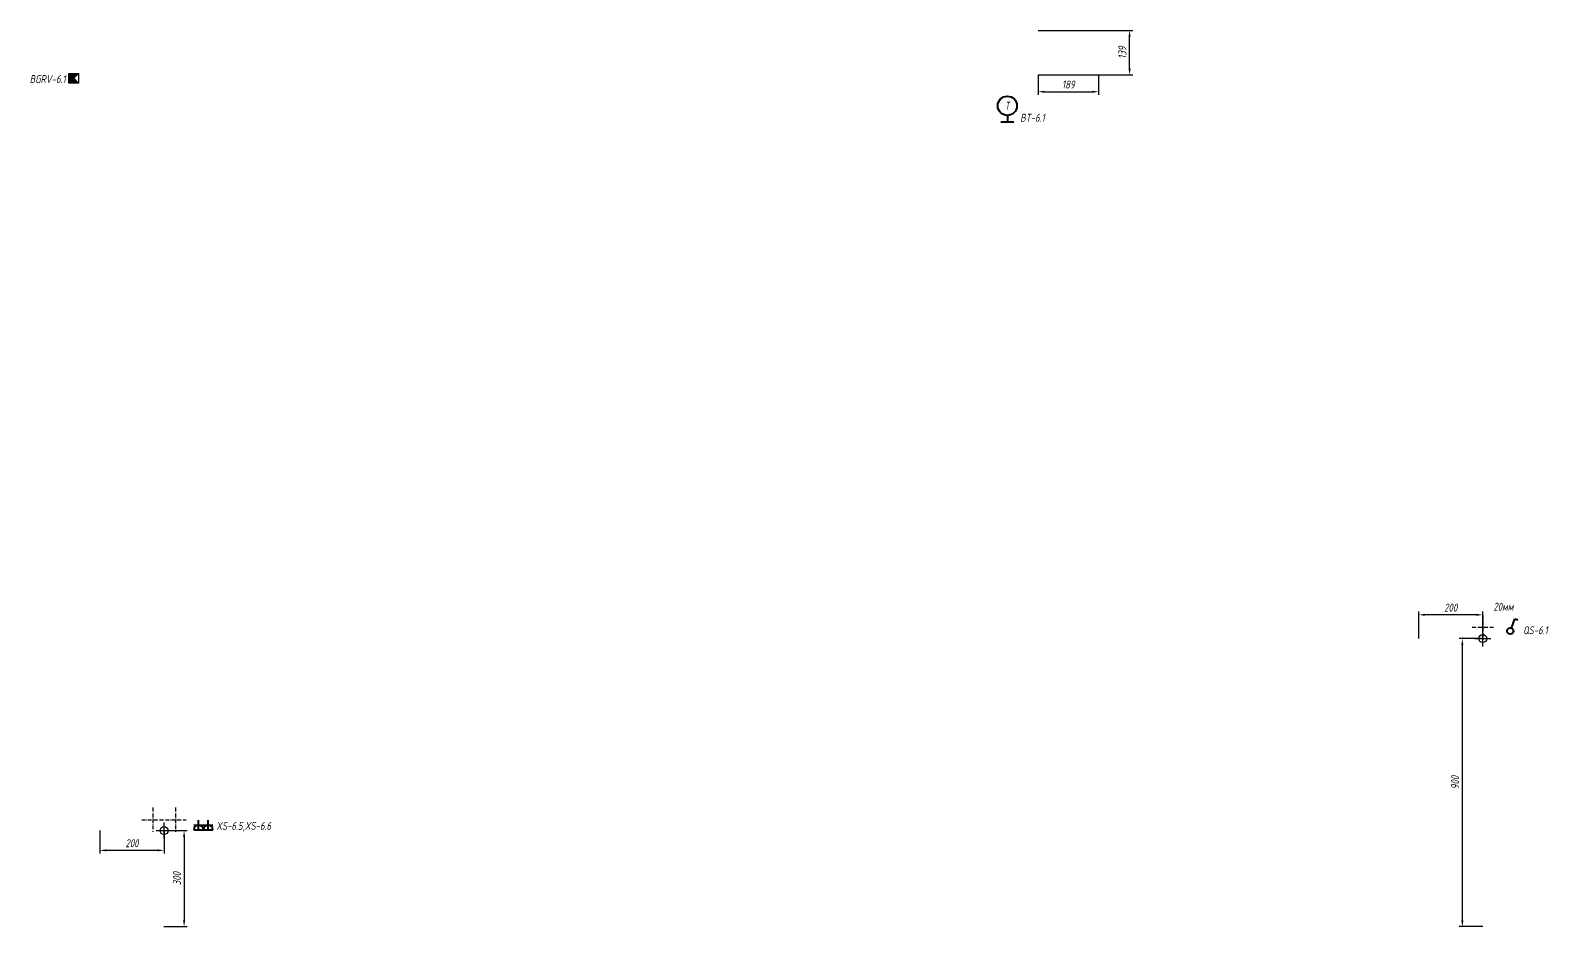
# Model space of a CAD drawing. Header units: millimetres. Extents: x -14867 to 18281, y -44534 to -39091.
# Drawn here: x -5425 to -681, y -44400 to -41600 of the extents above; entities that cross this region are included whole.
import ezdxf
from ezdxf.enums import TextEntityAlignment as Align

# ---------------------------------------------------------------- set-up
doc = ezdxf.new("R2010")
doc.units = ezdxf.units.MM
doc.header["$PDMODE"] = 34
doc.header["$PDSIZE"] = 25
doc.linetypes.add('ACAD_ISO10W100', pattern=[18.5, 12, -3, 0.5, -3])
doc.layers.add('02 ЭОМ и СС', color=7, linetype='Continuous')
doc.layers.add('11 Привязка размеры', color=7, linetype='Continuous')
doc.styles.get("Standard").update_dxf_attribs({"font": 'Ubuntu-R.ttf'})
doc.styles.add('ГОСТ-ISOCPEUR', font='isocpeui.ttf', dxfattribs={"width": 0.8})
doc.dimstyles.new('ISO-25', dxfattribs={"dimtxt": 2.5, "dimasz": 2.5, "dimexe": 1.25, "dimexo": 0.625, "dimtad": 1, "dimtxsty": 'Standard', "dimcen": 2.5, "dimadec": 0, "dimazin": 0, "dimtfac": 1, "dimtmove": 0, "dimatfit": 3, "dimfxl": 1, "dimarcsym": 0})

# ---------------------------------------------------------------- blocks, each defined once
blk = doc.blocks.new('розетка скрытая трехполюсная')
at = {"color": 0, "lineweight": -2}
for p, q in [((-1.5, 1.5), (1.5, 1.5)), ((-1.5, 0), (1.5, 0)), ((0, 0), (0, 3))]:
    blk.add_line(p, q, dxfattribs=at)
blk.add_arc((0, 0), 1.5, 0, 180, dxfattribs=at)
blk = doc.blocks.new('*D870')
at = {"layer": '11 Привязка размеры', "color": 0, "lineweight": -2}
for p, q in [((-5007.9, -44099.7), (-4934.2, -44099.7)), ((-4944.2, -44119.7), (-4944.2, -44379.7)), ((-5007.9, -44399.7), (-4934.2, -44399.7))]:
    blk.add_line(p, q, dxfattribs=at)
at = {"layer": '11 Привязка размеры', "color": 0}
for points in [[(-4940.9, -44119.7), (-4947.6, -44119.7), (-4944.2, -44099.7)], [(-4947.6, -44379.7), (-4940.9, -44379.7), (-4944.2, -44399.7)]]:
    blk.add_solid(points, dxfattribs=at)
at = {"layer": 'Defpoints', "color": 0}
for p in [(-5007.9, -44099.7), (-5007.9, -44399.7), (-4944.2, -44399.7)]:
    blk.add_point(p, dxfattribs=at)
at = {"layer": '11 Привязка размеры', "color": 0, "insert": (-4966.7, -44249.7), "char_height": 25, "attachment_point": 5, "rotation": 90, "style": 'ГОСТ-ISOCPEUR'}
blk.add_mtext('300', dxfattribs=at)
blk = doc.blocks.new('*D871')
at = {"layer": '11 Привязка размеры', "color": 0, "lineweight": -2}
for p, q in [((-5207.2, -44099.7), (-5207.2, -44171.6)), ((-5006.9, -44099.7), (-5006.9, -44171.6)), ((-5026.9, -44161.6), (-5187.2, -44161.6))]:
    blk.add_line(p, q, dxfattribs=at)
at = {"layer": '11 Привязка размеры', "color": 0}
for points in [[(-5187.2, -44158.2), (-5187.2, -44164.9), (-5207.2, -44161.6)], [(-5026.9, -44164.9), (-5026.9, -44158.2), (-5006.9, -44161.6)]]:
    blk.add_solid(points, dxfattribs=at)
at = {"layer": 'Defpoints', "color": 0}
for p in [(-5207.2, -44099.7), (-5006.9, -44099.7), (-5207.2, -44161.6)]:
    blk.add_point(p, dxfattribs=at)
at = {"layer": '11 Привязка размеры', "color": 0, "insert": (-5107, -44139.1), "char_height": 25, "attachment_point": 5, "style": 'ГОСТ-ISOCPEUR'}
blk.add_mtext('200', dxfattribs=at)
blk = doc.blocks.new('датчик температуры')
at = {"color": 0, "lineweight": -2}
for p, q in [((-2, 0), (2, 0)), ((0, 2), (0, 0))]:
    blk.add_line(p, q, dxfattribs=at)
blk.add_circle((0, 5), 3, dxfattribs=at)
at = {"color": 0, "lineweight": -2, "style": 'ГОСТ-ISOCPEUR', "width": 0.6}
blk.add_text('T', height=2.5, rotation=360, dxfattribs=at).set_placement((-0.01, 5), align=Align.MIDDLE_CENTER)
blk = doc.blocks.new('*D876')
at = {"layer": '11 Привязка размеры', "color": 0, "lineweight": -2}
for p, q in [((-2276.4, -41599.7), (-1980.6, -41599.7)), ((-1990.6, -41718.7), (-1990.6, -41619.7)), ((-2276.4, -41738.7), (-1980.6, -41738.7))]:
    blk.add_line(p, q, dxfattribs=at)
at = {"layer": '11 Привязка размеры', "color": 0}
for points in [[(-1987.2, -41619.7), (-1993.9, -41619.7), (-1990.6, -41599.7)], [(-1993.9, -41718.7), (-1987.2, -41718.7), (-1990.6, -41738.7)]]:
    blk.add_solid(points, dxfattribs=at)
at = {"layer": 'Defpoints', "color": 0}
for p in [(-2276.4, -41599.7), (-1990.6, -41599.7), (-2276.4, -41738.7)]:
    blk.add_point(p, dxfattribs=at)
at = {"layer": '11 Привязка размеры', "color": 0, "insert": (-2013.1, -41669.2), "char_height": 25, "attachment_point": 5, "rotation": 90, "style": 'ГОСТ-ISOCPEUR'}
blk.add_mtext('139', dxfattribs=at)
blk = doc.blocks.new('*D877')
at = {"layer": '11 Привязка размеры', "color": 0, "lineweight": -2}
for p, q in [((-2276.4, -41738.7), (-2276.4, -41801.5)), ((-2087.2, -41738.7), (-2087.2, -41801.5)), ((-2256.4, -41791.5), (-2107.2, -41791.5))]:
    blk.add_line(p, q, dxfattribs=at)
at = {"layer": '11 Привязка размеры', "color": 0}
for points in [[(-2256.4, -41788.2), (-2256.4, -41794.8), (-2276.4, -41791.5)], [(-2107.2, -41794.8), (-2107.2, -41788.2), (-2087.2, -41791.5)]]:
    blk.add_solid(points, dxfattribs=at)
at = {"layer": 'Defpoints', "color": 0}
for p in [(-2276.4, -41738.7), (-2087.2, -41738.7), (-2087.2, -41791.5)]:
    blk.add_point(p, dxfattribs=at)
at = {"layer": '11 Привязка размеры', "color": 0, "insert": (-2181.8, -41769), "char_height": 25, "attachment_point": 5, "style": 'ГОСТ-ISOCPEUR'}
blk.add_mtext('189', dxfattribs=at)
blk = doc.blocks.new('кнопка 1')
at = {"color": 0, "lineweight": -2}
for p, q in [((0.35, 0.94), (1.39, 3.78)), ((1.39, 3.78), (2.34, 3.45))]:
    blk.add_line(p, q, dxfattribs=at)
blk.add_circle((0, 0), 1, dxfattribs=at)
blk = doc.blocks.new('*D879')
at = {"layer": '11 Привязка размеры', "color": 0, "lineweight": -2}
for p, q in [((-887.2, -43499.7), (-961, -43499.7)), ((-951, -43519.7), (-951, -44379.7)), ((-887.2, -44399.7), (-961, -44399.7))]:
    blk.add_line(p, q, dxfattribs=at)
at = {"layer": '11 Привязка размеры', "color": 0}
for points in [[(-947.7, -43519.7), (-954.3, -43519.7), (-951, -43499.7)], [(-954.3, -44379.7), (-947.7, -44379.7), (-951, -44399.7)]]:
    blk.add_solid(points, dxfattribs=at)
at = {"layer": 'Defpoints', "color": 0}
for p in [(-887.2, -43499.7), (-951, -44399.7), (-887.2, -44399.7)]:
    blk.add_point(p, dxfattribs=at)
at = {"layer": '11 Привязка размеры', "color": 0, "insert": (-973.5, -43949.7), "char_height": 25, "attachment_point": 5, "rotation": 90, "style": 'ГОСТ-ISOCPEUR'}
blk.add_mtext('900', dxfattribs=at)
blk = doc.blocks.new('*D882')
at = {"layer": '11 Привязка размеры', "color": 0, "lineweight": -2}
for p, q in [((-1087.2, -43499.7), (-1087.2, -43415.6)), ((-907.2, -43425.6), (-1067.2, -43425.6)), ((-887.2, -43499.7), (-887.2, -43415.6))]:
    blk.add_line(p, q, dxfattribs=at)
at = {"layer": '11 Привязка размеры', "color": 0}
for points in [[(-1067.2, -43422.3), (-1067.2, -43428.9), (-1087.2, -43425.6)], [(-907.2, -43428.9), (-907.2, -43422.3), (-887.2, -43425.6)]]:
    blk.add_solid(points, dxfattribs=at)
at = {"layer": 'Defpoints', "color": 0}
for p in [(-1087.2, -43425.6), (-1087.2, -43499.7), (-887.2, -43499.7)]:
    blk.add_point(p, dxfattribs=at)
at = {"layer": '11 Привязка размеры', "color": 0, "insert": (-987.2, -43403.1), "char_height": 25, "attachment_point": 5, "style": 'ГОСТ-ISOCPEUR'}
blk.add_mtext('200', dxfattribs=at)
blk = doc.blocks.new('Охранный датчик')
blk.add_hatch(color=0).paths.add_polyline_path([(3, 3), (0, 3), (0, 0), (3, 0), (1.5, 1.5)])
at = {"color": 0}
for p, q in [((3, 3), (1.5, 1.5)), ((1.5, 1.5), (3, 0))]:
    blk.add_line(p, q, dxfattribs=at)
blk.add_lwpolyline([(3, 0), (0, 0), (0, 3), (3, 3)], close=True, dxfattribs=at)

msp = doc.modelspace()

# ---------------------------------------------------------------- linework, layer by layer
at = {"layer": '11 Привязка размеры', "linetype": 'ACAD_ISO10W100'}
for p, q in [((-887.2, -43427.8), (-887.2, -43503.6)), ((-887.2, -43427.8), (-887.2, -43503.6)), ((-853.2, -43465.7), (-921.2, -43465.7)), ((-853.2, -43465.7), (-921.2, -43465.7)), ((-5042.4, -44027.8), (-5042.4, -44103.6)), ((-4971.4, -44027.8), (-4971.4, -44103.6)), ((-5076.4, -44065.7), (-4937.4, -44065.7))]:
    msp.add_line(p, q, dxfattribs=at)
at = {"layer": '11 Привязка размеры', "lineweight": -2}
for p in [(-887.2, -43499.7), (-887.2, -43499.7), (-5006.9, -44099.7), (-5006.9, -44099.7)]:
    msp.add_point(p, dxfattribs=at)

# ---------------------------------------------------------------- block references
at = {"layer": '02 ЭОМ и СС', "color": 1, "lineweight": 40, "xscale": 10, "yscale": 10, "zscale": 10}
for name, p in [('Охранный датчик', (-5304.1, -41764.4)), ('розетка скрытая трехполюсная', (-4899, -44097.4)), ('розетка скрытая трехполюсная', (-4869, -44097.4))]:
    msp.add_blockref(name, p, dxfattribs=at)
at = {"layer": '02 ЭОМ и СС', "lineweight": 40, "xscale": 10, "yscale": 10, "zscale": 10}
msp.add_blockref('датчик температуры', (-2372.3, -41885.3), dxfattribs=at)
at = {"layer": '02 ЭОМ и СС', "color": 3, "lineweight": 40, "xscale": 10, "yscale": 10, "zscale": 10}
msp.add_blockref('кнопка 1', (-801.2, -43476.2), dxfattribs=at)

# ---------------------------------------------------------------- texts
at = {"layer": '02 ЭОМ и СС', "linetype": 'Continuous', "style": 'ГОСТ-ISOCPEUR', "width": 0.8}
msp.add_text('BGRV-6.1', height=25, dxfattribs=at).set_placement((-5314.1, -41764.4), align=Align.RIGHT)
for s, p in [('BT-6.1', (-2332.3, -41885.3)), ('QS-6.1', (-761.2, -43486.2)), ('XS-6.5,XS-6.6', (-4844, -44097.4))]:
    msp.add_text(s, height=25, dxfattribs=at).set_placement(p)
at = {"layer": '11 Привязка размеры', "style": 'ГОСТ-ISOCPEUR', "width": 0.8}
msp.add_text('20мм', height=25, dxfattribs=at).set_placement((-791.5, -43412.8), align=Align.RIGHT)

# ---------------------------------------------------------------- dimensions: what is measured, and where the dimension line sits
at = {"layer": '11 Привязка размеры'}
for base, p1, p2, picture, middle in [((-1990.6, -41599.7), (-2276.4, -41738.7), (-2276.4, -41599.7), '*D876', (-2013.1, -41669.2)), ((-4944.2, -44399.7), (-5007.9, -44099.7), (-5007.9, -44399.7), '*D870', (-4966.7, -44249.7))]:
    dim = msp.add_linear_dim(base=base, p1=p1, p2=p2, angle=90, dimstyle='ISO-25', override={"dimtxt": 25, "dimasz": 20, "dimexe": 10, "dimexo": 0, "dimgap": 10, "dimdec": 0, "dimtxsty": 'ГОСТ-ISOCPEUR'}, dxfattribs=at)
    dim.commit()
    dim.dimension.update_dxf_attribs({"geometry": picture, "text_midpoint": middle})
for base, p1, p2, picture, middle in [((-2087.2, -41791.5), (-2276.4, -41738.7), (-2087.2, -41738.7), '*D877', (-2181.8, -41769)), ((-1087.2, -43425.6), (-887.2, -43499.7), (-1087.2, -43499.7), '*D882', (-987.2, -43403.1)), ((-5207.2, -44161.6), (-5006.9, -44099.7), (-5207.2, -44099.7), '*D871', (-5107, -44139.1))]:
    dim = msp.add_linear_dim(base=base, p1=p1, p2=p2, dimstyle='ISO-25', override={"dimtxt": 25, "dimasz": 20, "dimexe": 10, "dimexo": 0, "dimgap": 10, "dimdec": 0, "dimtxsty": 'ГОСТ-ISOCPEUR'}, dxfattribs=at)
    dim.commit()
    dim.dimension.update_dxf_attribs({"geometry": picture, "text_midpoint": middle})
dim = msp.add_linear_dim(base=(-951, -44399.7), p1=(-887.2, -43499.7), p2=(-887.2, -44399.7), angle=90, dimstyle='ISO-25', override={"dimtxt": 25, "dimasz": 20, "dimexe": 10, "dimexo": 0, "dimgap": 10, "dimdec": 0, "dimtxsty": 'ГОСТ-ISOCPEUR'}, dxfattribs=at)
dim.commit()
dim.dimension.update_dxf_attribs({"geometry": '*D879', "text_midpoint": (-951, -43949.7), "dimtype": 160})

doc.saveas('drawing.dxf')
